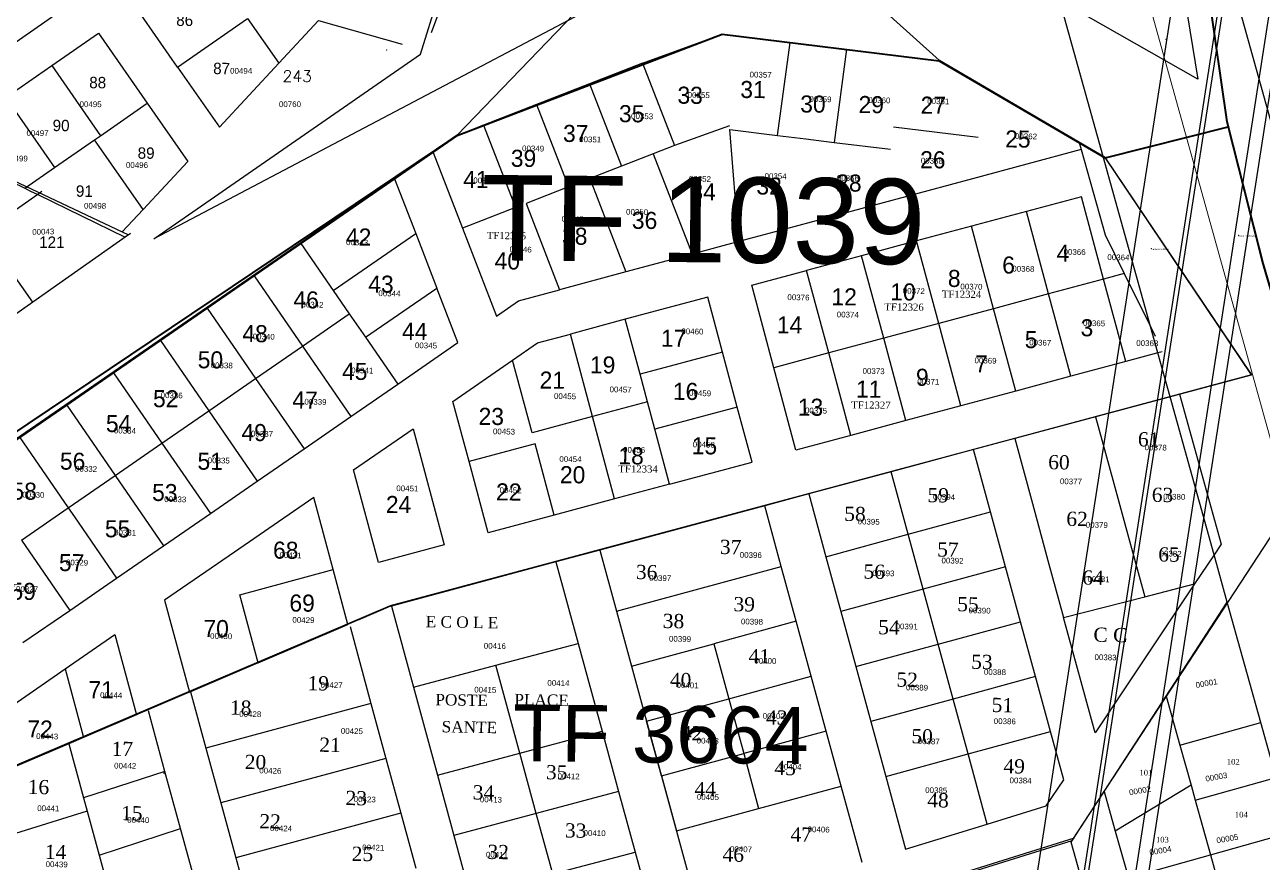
# Model space of a CAD drawing. Header units: metres. Extents: x 0 to 1324930, y 0 to 1631912.
# Drawn here: x 253410.3 to 253627.8, y 1630582.8 to 1630729.9 of the extents above; entities that cross this region are included whole.
import ezdxf
from ezdxf.enums import TextEntityAlignment as Align

# ---------------------------------------------------------------- set-up
doc = ezdxf.new("R2010")
doc.units = ezdxf.units.M
doc.header["$MEASUREMENT"] = 0
for name, color, linetype in [('A_revoir_geometrie_aberrante', 7, 'Continuous'), ('A_revoir_niveau_0', 7, 'Continuous'), ('limites_parcelles', 7, 'Continuous'), ('limites_sections', 7, 'Continuous'), ('limites_tf', 7, 'Continuous'), ('numero_lot', 7, 'Continuous'), ('numero_parcelle', 7, 'Continuous'), ('toponymie', 7, 'Continuous')]:
    doc.layers.add(name, color=color, linetype=linetype)
for name, color, linetype, lineweight in [('LESTF', 1, 'Continuous', 0), ('Numero Titre Foncier', 4, 'Continuous', 0), ('Numero_TF', 7, 'Continuous', 0)]:
    doc.layers.add(name, color=color, linetype=linetype, lineweight=lineweight)
doc.layers.add('Lignes HT Vectorisées', color=6, linetype='Continuous', lineweight=0, true_color=0xff00ff)
doc.styles.get("Standard").update_dxf_attribs({"font": 'txt.shx'})
doc.styles.add('Style-Arial', font='arial.ttf')
doc.styles.add('Style-ENGINEERING', font='ENGINEERING.shx')
doc.styles.add('Style-FANCY', font='times.ttf')

msp = doc.modelspace()

# ---------------------------------------------------------------- linework, layer by layer
at = {"layer": 'A_revoir_geometrie_aberrante'}
for p in [(253647.66593, 1630910.42849), (253647.23549, 1630902.43798), (253647.23549, 1630902.43792), (253645.88863, 1630825.83787), (253621.68215, 1630796.06037), (253638.91281, 1630795.57216)]:
    msp.add_line(p, (0, 0), dxfattribs=at)
at = {"layer": 'A_revoir_niveau_0', "color": 5, "ltscale": 39.37}
msp.add_line((253481.79403, 1630728.54982), (253481.79405, 1630728.54989), dxfattribs=at)
at = {"layer": 'A_revoir_niveau_0', "ltscale": 39.37, "flags": 128}
for points in [[(253439.57263, 1630612.50121), (253439.48838, 1630612.46595)], [(253432.05123, 1630609.35914), (253432.05123, 1630609.35914)], [(253434.95023, 1630598.71695), (253434.72396, 1630598.26168)]]:
    msp.add_lwpolyline(points, dxfattribs=at)
at = {"layer": 'A_revoir_niveau_0', "color": 80, "linetype": 'Continuous', "lineweight": 13}
for p in [(253623.652, 1630692.934), (253608.335, 1630690.595)]:
    msp.add_point(p, dxfattribs=at)
at = {"layer": 'LESTF', "ltscale": 39.37}
for p in [(253610.90662, 1630727.36791), (253473.9174, 1630725.49407)]:
    msp.add_point(p, dxfattribs=at)
at = {"layer": 'Lignes HT Vectorisées', "color": 5, "flags": 128}
msp.add_lwpolyline([(253756.66915, 1629670.28747), (253861.6214, 1629827.96483), (253775.88294, 1630131.98512), (253683.84738, 1630461.07475), (253586.37462, 1630811.1062), (253617.63126, 1631056.92065), (253648.5016, 1631303.4799), (253822.38623, 1631416.29853), (253967.16361, 1631512.85749)], dxfattribs=at)
at = {"layer": 'limites_parcelles'}
for p, q in [((253601.63646, 1630812.21548), (253698.29535, 1630465.10671)), ((253599.86804, 1630706.73481), (253590.99377, 1630738.60294)), ((253481.79404, 1630728.54985), (253484.51335, 1630735.80007)), ((253437.17523, 1630722.45277), (253429.8341, 1630733.0115)), ((253402.25161, 1630722.35999), (253416.38421, 1630732.18586)), ((253437.17523, 1630722.45277), (253449.49101, 1630731.01552)), ((253449.49101, 1630731.01552), (253454.96162, 1630723.14717)), ((253461.92385, 1630730.65108), (253454.96162, 1630723.14717)), ((253461.92385, 1630730.65108), (253476.64779, 1630726.50638)), ((253415.05517, 1630722.7362), (253423.26569, 1630728.4447)), ((253423.26569, 1630728.4447), (253431.82844, 1630716.12892)), ((253518.90778, 1630723.15977), (253532.91264, 1630728.268)), ((253542.61968, 1630710.46335), (253544.81265, 1630726.81795)), ((253544.81265, 1630726.81795), (253554.74013, 1630725.60034)), ((253554.74013, 1630725.60034), (253552.54593, 1630709.24597)), ((253564.6676, 1630724.38273), (253571.04935, 1630723.60018)), ((253407.00886, 1630717.14188), (253415.05517, 1630722.7362)), ((253415.05517, 1630722.7362), (253423.61792, 1630710.42042)), ((253437.17523, 1630722.45277), (253444.51827, 1630711.8913)), ((253444.51827, 1630711.8913), (253454.96162, 1630723.14717)), ((253518.90778, 1630723.15977), (253509.59435, 1630719.52021)), ((253518.90778, 1630723.15977), (253524.50268, 1630708.70319)), ((253571.04935, 1630723.60018), (253579.06846, 1630718.90667)), ((253509.59435, 1630719.52021), (253500.27972, 1630715.88018)), ((253509.59435, 1630719.52021), (253515.1892, 1630705.06547)), ((253579.06846, 1630718.90667), (253595.61482, 1630709.22403)), ((253407.00886, 1630717.14188), (253415.57161, 1630704.8261)), ((253423.61792, 1630710.42042), (253431.82844, 1630716.12892)), ((253431.82844, 1630716.12892), (253438.94849, 1630705.88817)), ((253500.27972, 1630715.88018), (253490.96843, 1630712.24146)), ((253500.27972, 1630715.88018), (253505.87471, 1630701.42643)), ((253490.96843, 1630712.24146), (253486.34869, 1630710.43605)), ((253490.96843, 1630712.24146), (253496.5612, 1630697.78604)), ((253534.19152, 1630712.16874), (253524.50268, 1630708.70319)), ((253535.83735, 1630691.81118), (253534.24638, 1630711.49018)), ((253534.24638, 1630711.49018), (253542.61968, 1630710.46335)), ((253563.00464, 1630711.99759), (253577.89508, 1630710.16509)), ((253415.57161, 1630704.8261), (253422.60058, 1630709.71311)), ((253422.60058, 1630709.71311), (253423.61792, 1630710.42042)), ((253431.12357, 1630697.45451), (253422.60058, 1630709.71311)), ((253486.34869, 1630710.43605), (253482.08113, 1630707.49305)), ((253524.50268, 1630708.70319), (253520.77749, 1630707.24804)), ((253542.61968, 1630710.46335), (253547.58316, 1630709.85495)), ((253547.58316, 1630709.85495), (253552.54593, 1630709.24597)), ((253552.54593, 1630709.24597), (253562.47171, 1630708.02857)), ((253595.61482, 1630709.22403), (253595.96867, 1630707.97142)), ((253595.61482, 1630709.22403), (253599.86804, 1630706.73481)), ((253397.20486, 1630707.60397), (253410.33604, 1630701.18598)), ((253482.08113, 1630707.49305), (253487.2477, 1630694.14566)), ((253520.77749, 1630707.24804), (253515.1892, 1630705.06547)), ((253520.77749, 1630707.24804), (253527.60967, 1630689.59973)), ((253595.96867, 1630707.97142), (253576.91242, 1630702.85036)), ((253595.96867, 1630707.97142), (253600.19575, 1630693.00787)), ((253608.18506, 1630676.86781), (253599.86804, 1630706.73481)), ((253599.86804, 1630706.73481), (253600.18627, 1630706.54856)), ((253600.18627, 1630706.54856), (253625.91941, 1630668.38876)), ((253410.33604, 1630701.18598), (253415.57161, 1630704.8261)), ((253438.94849, 1630705.88817), (253431.12357, 1630697.45451)), ((253515.1892, 1630705.06547), (253509.6009, 1630702.88158)), ((253458.84563, 1630691.46832), (253475.3098, 1630702.82212)), ((253475.3098, 1630702.82212), (253479.02222, 1630693.23457)), ((253509.6009, 1630702.88158), (253505.87471, 1630701.42643)), ((253509.6009, 1630702.88158), (253515.95496, 1630686.4676)), ((253576.91242, 1630702.85036), (253561.20973, 1630698.62981)), ((253412.58688, 1630700.08586), (253403.10439, 1630693.41427)), ((253410.33604, 1630701.18598), (253411.33216, 1630700.69912)), ((253411.33216, 1630700.69912), (253412.58688, 1630700.08586)), ((253413.32188, 1630700.60298), (253412.58688, 1630700.08586)), ((253412.58688, 1630700.08586), (253427.96886, 1630692.56777)), ((253505.87471, 1630701.42643), (253498.42338, 1630698.51392)), ((253496.5612, 1630697.78604), (253487.2477, 1630694.14566)), ((253498.42338, 1630698.51392), (253504.30809, 1630683.33719)), ((253561.20973, 1630698.62981), (253545.5073, 1630694.40961)), ((253596.01909, 1630699.70142), (253586.36121, 1630697.10595)), ((253599.91273, 1630685.215), (253596.01909, 1630699.70142)), ((253431.12357, 1630697.45451), (253427.45679, 1630693.50248)), ((253431.12357, 1630697.45451), (253431.12357, 1630697.45451)), ((253586.36121, 1630697.10595), (253576.70359, 1630694.51055)), ((253590.25545, 1630682.61952), (253586.36121, 1630697.10595)), ((253411.73751, 1630681.14846), (253403.10439, 1630693.41427)), ((253487.2477, 1630694.14566), (253493.21536, 1630678.72945)), ((253545.5073, 1630694.40961), (253535.83735, 1630691.81118)), ((253576.70359, 1630694.51055), (253567.04597, 1630691.91514)), ((253580.59787, 1630680.02396), (253576.70359, 1630694.51055)), ((253427.96886, 1630692.56777), (253411.73751, 1630681.14846)), ((253428.9118, 1630693.23116), (253427.96886, 1630692.56777)), ((253450.61221, 1630685.78987), (253458.84563, 1630691.46832)), ((253458.84563, 1630691.46832), (253464.51748, 1630683.23128)), ((253464.51748, 1630683.23128), (253479.02222, 1630693.23457)), ((253479.02222, 1630693.23457), (253482.73496, 1630683.64669)), ((253535.83735, 1630691.81118), (253527.60967, 1630689.59973)), ((253567.04597, 1630691.91514), (253557.38928, 1630689.31999)), ((253570.94029, 1630677.4284), (253567.04597, 1630691.91514)), ((253600.19575, 1630693.00787), (253603.56706, 1630686.19713)), ((253527.60967, 1630689.59973), (253515.95496, 1630686.4676)), ((253557.38928, 1630689.31999), (253547.73166, 1630686.72458)), ((253561.28365, 1630674.83309), (253557.38928, 1630689.31999)), ((253442.38109, 1630680.11301), (253450.61221, 1630685.78987)), ((253450.61221, 1630685.78987), (253459.11949, 1630673.43537)), ((253515.95496, 1630686.4676), (253504.30809, 1630683.33719)), ((253538.07441, 1630684.12928), (253547.73166, 1630686.72458)), ((253551.62607, 1630672.23753), (253547.73166, 1630686.72458)), ((253599.91273, 1630685.215), (253590.25545, 1630682.61952)), ((253603.56706, 1630686.19713), (253599.91273, 1630685.215)), ((253603.80664, 1630670.73092), (253599.91273, 1630685.215)), ((253603.56706, 1630686.19713), (253608.18506, 1630676.86781)), ((253464.51748, 1630683.23128), (253467.35292, 1630679.11376)), ((253470.18834, 1630674.99525), (253482.73496, 1630683.64669)), ((253486.44606, 1630674.06049), (253482.73496, 1630683.64669)), ((253497.07922, 1630681.39432), (253504.30809, 1630683.33719)), ((253541.96873, 1630669.64204), (253538.07441, 1630684.12928)), ((253590.25545, 1630682.61952), (253580.59787, 1630680.02396)), ((253594.14912, 1630668.13521), (253590.25545, 1630682.61952)), ((253411.73751, 1630681.14846), (253403.56096, 1630675.39598)), ((253493.21536, 1630678.72945), (253497.07922, 1630681.39432)), ((253530.34804, 1630682.05166), (253515.86207, 1630678.1586)), ((253532.94406, 1630672.39457), (253530.34804, 1630682.05166)), ((253434.14883, 1630674.43535), (253442.38109, 1630680.11301)), ((253442.38109, 1630680.11301), (253450.88807, 1630667.75837)), ((253459.11949, 1630673.43537), (253467.35292, 1630679.11376)), ((253467.35292, 1630679.11376), (253470.18834, 1630674.99525)), ((253580.59787, 1630680.02396), (253570.94029, 1630677.4284)), ((253584.49159, 1630665.5395), (253580.59787, 1630680.02396)), ((253515.86207, 1630678.1586), (253506.20476, 1630675.56322)), ((253518.45817, 1630668.50121), (253515.86207, 1630678.1586)), ((253570.94029, 1630677.4284), (253561.28365, 1630674.83309)), ((253574.83405, 1630662.94378), (253570.94029, 1630677.4284)), ((253609.47037, 1630672.25217), (253608.18506, 1630676.86781)), ((253608.18506, 1630676.86781), (253609.0046, 1630675.21216)), ((253425.91703, 1630668.75803), (253434.14883, 1630674.43535)), ((253434.14883, 1630674.43535), (253442.65585, 1630662.08081)), ((253470.18834, 1630674.99525), (253475.8592, 1630666.75922)), ((253475.8592, 1630666.75922), (253486.44606, 1630674.06049)), ((253496.04827, 1630670.97277), (253500.46028, 1630674.0194)), ((253500.46028, 1630674.0194), (253506.20476, 1630675.56322)), ((253510.0991, 1630661.07646), (253506.20476, 1630675.56322)), ((253561.28365, 1630674.83309), (253551.62607, 1630672.23753)), ((253565.17744, 1630660.34832), (253561.28365, 1630674.83309)), ((253450.88807, 1630667.75837), (253459.11949, 1630673.43537)), ((253459.11949, 1630673.43537), (253467.62646, 1630661.0813)), ((253532.94406, 1630672.39457), (253518.45817, 1630668.50121)), ((253535.54009, 1630662.73744), (253532.94406, 1630672.39457)), ((253551.62607, 1630672.23753), (253541.96873, 1630669.64204)), ((253555.51991, 1630657.7526), (253551.62607, 1630672.23753)), ((253609.47037, 1630672.25217), (253603.80664, 1630670.73092)), ((253610.22803, 1630672.45568), (253609.47037, 1630672.25217)), ((253611.61659, 1630664.54497), (253609.47037, 1630672.25217)), ((253485.56776, 1630663.73563), (253496.04827, 1630670.97277)), ((253499.47611, 1630658.22133), (253496.04827, 1630670.97277)), ((253545.86248, 1630655.15692), (253541.96873, 1630669.64204)), ((253603.80664, 1630670.73092), (253594.14912, 1630668.13521)), ((253417.68591, 1630663.08117), (253425.91703, 1630668.75803)), ((253425.91703, 1630668.75803), (253434.4241, 1630656.40357)), ((253442.65585, 1630662.08081), (253450.88807, 1630667.75837)), ((253450.88807, 1630667.75837), (253459.39479, 1630655.40412)), ((253519.75635, 1630663.67203), (253518.45817, 1630668.50121)), ((253594.14912, 1630668.13521), (253584.49159, 1630665.5395)), ((253625.91941, 1630668.38876), (253613.51288, 1630665.05458)), ((253467.62646, 1630661.0813), (253475.8592, 1630666.75922)), ((253584.49159, 1630665.5395), (253574.83405, 1630662.94378)), ((253409.45297, 1630657.40305), (253417.68591, 1630663.08117)), ((253417.68591, 1630663.08117), (253426.19269, 1630650.72657)), ((253488.40645, 1630653.17583), (253485.56776, 1630663.73563)), ((253519.75635, 1630663.67203), (253510.0991, 1630661.07646)), ((253521.0542, 1630658.84408), (253519.75635, 1630663.67203)), ((253611.61659, 1630664.54497), (253598.52149, 1630661.02574)), ((253613.25112, 1630664.98424), (253611.61659, 1630664.54497)), ((253619.3464, 1630636.78666), (253611.61659, 1630664.54497)), ((253613.51288, 1630665.05458), (253613.25112, 1630664.98424)), ((253613.25112, 1630664.98424), (253620.5901, 1630638.64533)), ((253434.4241, 1630656.40357), (253442.65585, 1630662.08081)), ((253442.65585, 1630662.08081), (253451.16264, 1630649.72661)), ((253459.39479, 1630655.40412), (253467.62646, 1630661.0813)), ((253510.0991, 1630661.07646), (253499.47611, 1630658.22133)), ((253513.99298, 1630646.59137), (253510.0991, 1630661.07646)), ((253535.54009, 1630662.73744), (253521.0542, 1630658.84408)), ((253538.13612, 1630653.0803), (253535.54009, 1630662.73744)), ((253574.83405, 1630662.94378), (253565.17744, 1630660.34832)), ((253598.52149, 1630661.02574), (253584.2972, 1630657.20305)), ((253598.52149, 1630661.02574), (253601.55423, 1630649.93006)), ((253468.09548, 1630651.67739), (253478.5719, 1630658.93472)), ((253478.5719, 1630658.93472), (253484.05359, 1630638.54398)), ((253523.65023, 1630649.18694), (253521.0542, 1630658.84408)), ((253565.17744, 1630660.34832), (253555.51991, 1630657.7526)), ((253409.45297, 1630657.40305), (253417.95979, 1630645.04855)), ((253555.51991, 1630657.7526), (253545.86248, 1630655.15692)), ((253584.2972, 1630657.20305), (253577.05732, 1630655.25737)), ((253584.2972, 1630657.20305), (253587.41007, 1630645.81329)), ((253426.19269, 1630650.72657), (253434.4241, 1630656.40357)), ((253434.4241, 1630656.40357), (253442.93096, 1630644.04942)), ((253451.16264, 1630649.72661), (253459.39479, 1630655.40412)), ((253499.99515, 1630656.29052), (253488.40645, 1630653.17583)), ((253503.36999, 1630643.73624), (253499.99515, 1630656.29052)), ((253577.05732, 1630655.25737), (253567.81269, 1630652.77294)), ((253580.04864, 1630644.31091), (253577.05732, 1630655.25737)), ((253491.78129, 1630640.62156), (253488.40645, 1630653.17583)), ((253523.65023, 1630649.18694), (253538.13612, 1630653.0803)), ((253567.81269, 1630652.77294), (253562.58038, 1630651.36678)), ((253417.95979, 1630645.04855), (253426.19269, 1630650.72657)), ((253426.19269, 1630650.72657), (253434.70634, 1630638.362)), ((253472.46406, 1630635.42955), (253468.09548, 1630651.67739)), ((253562.58038, 1630651.36678), (253548.09397, 1630647.47365)), ((253565.5825, 1630640.37316), (253562.58038, 1630651.36678)), ((253601.55423, 1630649.93006), (253604.18551, 1630640.3032)), ((253442.93096, 1630644.04942), (253451.16264, 1630649.72661)), ((253523.65023, 1630649.18694), (253513.99298, 1630646.59137)), ((253461.10283, 1630646.86958), (253446.25551, 1630636.62275)), ((253464.51492, 1630634.1806), (253461.10283, 1630646.86958)), ((253513.99298, 1630646.59137), (253503.36999, 1630643.73624)), ((253548.09397, 1630647.47365), (253540.36465, 1630645.39644)), ((253548.09397, 1630647.47365), (253551.1085, 1630636.43327)), ((253587.41007, 1630645.81329), (253590.15188, 1630635.78124)), ((253409.72804, 1630639.37131), (253417.95979, 1630645.04855)), ((253417.95979, 1630645.04855), (253419.08071, 1630643.42064)), ((253419.08071, 1630643.42064), (253426.46646, 1630632.69426)), ((253434.70634, 1630638.362), (253442.93096, 1630644.04942)), ((253503.36999, 1630643.73624), (253491.78129, 1630640.62156)), ((253540.36465, 1630645.39644), (253511.40102, 1630637.61264)), ((253543.2736, 1630634.74056), (253540.36465, 1630645.39644)), ((253565.5825, 1630640.37316), (253580.04864, 1630644.31091)), ((253582.68466, 1630634.66463), (253580.04864, 1630644.31091)), ((253409.72804, 1630639.37131), (253418.23479, 1630627.01708)), ((253551.1085, 1630636.43327), (253565.5825, 1630640.37316)), ((253568.21683, 1630630.7264), (253565.5825, 1630640.37316)), ((253604.18551, 1630640.3032), (253607.15806, 1630629.41419)), ((253426.46646, 1630632.69426), (253434.70634, 1630638.362)), ((253484.05359, 1630638.54398), (253472.46406, 1630635.42955)), ((253511.40102, 1630637.61264), (253503.67563, 1630635.53649)), ((253511.40102, 1630637.61264), (253514.33676, 1630626.85853)), ((253620.5901, 1630638.64533), (253619.3464, 1630636.78666)), ((253446.25551, 1630636.62275), (253434.89264, 1630628.79175)), ((253503.67563, 1630635.53649), (253474.79489, 1630627.77496)), ((253503.67563, 1630635.53649), (253507.58579, 1630621.21412)), ((253528.81123, 1630630.79275), (253543.2736, 1630634.74056)), ((253545.90714, 1630625.09359), (253543.2736, 1630634.74056)), ((253551.1085, 1630636.43327), (253553.74252, 1630626.78643)), ((253590.15188, 1630635.78124), (253592.89295, 1630625.75065)), ((253619.3464, 1630636.78666), (253615.91871, 1630631.66408)), ((253621.66153, 1630628.47287), (253619.3464, 1630636.78666)), ((253418.23479, 1630627.01708), (253426.46646, 1630632.69426)), ((253448.09843, 1630629.76611), (253464.51492, 1630634.1806)), ((253467.11169, 1630624.52366), (253464.51492, 1630634.1806)), ((253582.68466, 1630634.66463), (253568.21683, 1630630.7264)), ((253585.32069, 1630625.01834), (253582.68466, 1630634.66463)), ((253514.33676, 1630626.85853), (253528.81123, 1630630.79275)), ((253568.21683, 1630630.7264), (253553.74252, 1630626.78643)), ((253570.85116, 1630621.07965), (253568.21683, 1630630.7264)), ((253615.91871, 1630631.66408), (253598.4203, 1630605.51328)), ((253607.15806, 1630629.41419), (253615.91871, 1630631.66408)), ((253434.89264, 1630628.79175), (253439.24404, 1630612.62723)), ((253451.32, 1630617.78158), (253448.09843, 1630629.76611)), ((253592.89295, 1630625.75065), (253607.15806, 1630629.41419)), ((253610.90359, 1630611.93309), (253621.66153, 1630628.47287)), ((253627.55652, 1630607.30356), (253621.66153, 1630628.47287)), ((253410.00264, 1630621.33957), (253418.23479, 1630627.01708)), ((253474.61089, 1630627.72552), (253469.02465, 1630625.34026)), ((253474.79489, 1630627.77496), (253474.61089, 1630627.72552)), ((253474.79489, 1630627.77496), (253478.66438, 1630613.51938)), ((253514.33676, 1630626.85853), (253514.33677, 1630626.85849)), ((253514.33677, 1630626.85849), (253528.77905, 1630573.95395)), ((253514.33677, 1630626.85849), (253516.97828, 1630617.21373)), ((253553.74252, 1630626.78643), (253556.37655, 1630617.1396)), ((253451.32, 1630617.78158), (253467.11169, 1630624.52366)), ((253467.49414, 1630624.16541), (253471.16188, 1630610.65441)), ((253545.90714, 1630625.09359), (253531.44403, 1630621.14557)), ((253548.54067, 1630615.44661), (253545.90714, 1630625.09359)), ((253570.85116, 1630621.07965), (253585.32069, 1630625.01834)), ((253587.95672, 1630615.37204), (253585.32069, 1630625.01834)), ((253598.4203, 1630605.51328), (253592.89295, 1630625.75065)), ((253417.42624, 1630616.74137), (253426.15855, 1630622.76785)), ((253426.15855, 1630622.76785), (253429.95584, 1630608.65999)), ((253493.09424, 1630617.35854), (253507.58579, 1630621.21412)), ((253507.58579, 1630621.21412), (253511.79974, 1630605.77903)), ((253516.97828, 1630617.21373), (253531.44403, 1630621.14557)), ((253531.44403, 1630621.14557), (253534.05606, 1630611.49276)), ((253556.37655, 1630617.1396), (253570.85116, 1630621.07965)), ((253573.48548, 1630611.4329), (253570.85116, 1630621.07965)), ((253451.32, 1630617.78158), (253439.42415, 1630612.7041)), ((253478.66438, 1630613.51938), (253493.09424, 1630617.35854)), ((253497.3074, 1630601.92318), (253493.09424, 1630617.35854)), ((253401.6482, 1630605.85372), (253417.42624, 1630616.74137)), ((253417.42624, 1630616.74137), (253420.66701, 1630604.69424)), ((253534.05606, 1630611.49276), (253548.54067, 1630615.44661)), ((253551.17421, 1630605.79964), (253548.54067, 1630615.44661)), ((253556.37655, 1630617.1396), (253559.01058, 1630607.49276)), ((253587.95672, 1630615.37204), (253573.48548, 1630611.4329)), ((253590.59275, 1630605.72575), (253587.95672, 1630615.37204)), ((253478.66438, 1630613.51938), (253482.8557, 1630598.07815)), ((253439.24404, 1630612.62723), (253439.42415, 1630612.7041)), ((253439.42415, 1630612.7041), (253442.12179, 1630602.81894)), ((253519.61, 1630607.56627), (253534.05606, 1630611.49276)), ((253534.05606, 1630611.49276), (253536.69858, 1630601.84824)), ((253573.48548, 1630611.4329), (253559.01058, 1630607.49276)), ((253576.11981, 1630601.78614), (253573.48548, 1630611.4329)), ((253600.00913, 1630595.18341), (253610.90359, 1630611.93309)), ((253610.90359, 1630611.93309), (253613.32205, 1630603.31072)), ((253429.95584, 1630608.65999), (253420.66701, 1630604.69424)), ((253434.95023, 1630598.71695), (253432.05122, 1630609.35919)), ((253471.16188, 1630610.65441), (253442.12179, 1630602.81894)), ((253471.16188, 1630610.65441), (253473.78169, 1630601.0037)), ((253522.25434, 1630597.92225), (253519.61, 1630607.56627)), ((253559.01058, 1630607.49276), (253561.64461, 1630597.84592)), ((253613.32205, 1630603.31072), (253627.55652, 1630607.30356)), ((253630.23914, 1630597.67008), (253627.55652, 1630607.30356)), ((253420.66701, 1630604.69424), (253418.07407, 1630603.58722)), ((253497.3074, 1630601.92318), (253511.79974, 1630605.77903)), ((253511.79974, 1630605.77903), (253514.69683, 1630595.16741)), ((253551.17421, 1630605.79964), (253536.69858, 1630601.84824)), ((253553.80774, 1630596.15267), (253551.17421, 1630605.79964)), ((253576.11981, 1630601.78614), (253590.59275, 1630605.72575)), ((253592.91488, 1630597.22812), (253590.59275, 1630605.72575)), ((253418.07407, 1630603.58722), (253404.13957, 1630597.63805)), ((253418.07407, 1630603.58722), (253420.6665, 1630594.0718)), ((253442.12179, 1630602.81894), (253444.75449, 1630593.17174)), ((253613.32205, 1630603.31072), (253615.28936, 1630596.29678)), ((253473.78169, 1630601.0037), (253444.75449, 1630593.17174)), ((253473.78169, 1630601.0037), (253476.4015, 1630591.353)), ((253482.8557, 1630598.07815), (253497.3074, 1630601.92318)), ((253500.20394, 1630591.31137), (253497.3074, 1630601.92318)), ((253522.25434, 1630597.92225), (253536.69858, 1630601.84824)), ((253536.69858, 1630601.84824), (253539.29596, 1630592.19145)), ((253561.64461, 1630597.84592), (253576.11981, 1630601.78614)), ((253579.4842, 1630589.46595), (253576.11981, 1630601.78614)), ((253434.95023, 1630598.71695), (253420.6665, 1630594.0718)), ((253437.68363, 1630588.68261), (253434.95023, 1630598.71695)), ((253482.8557, 1630598.07815), (253485.73723, 1630587.4623)), ((253522.25434, 1630597.92225), (253524.88097, 1630588.2734)), ((253561.64461, 1630597.84592), (253565.13819, 1630585.05106)), ((253539.29596, 1630592.19145), (253553.80774, 1630596.15267)), ((253557.47625, 1630582.71443), (253553.80774, 1630596.15267)), ((253589.83454, 1630592.65119), (253592.91488, 1630597.22812)), ((253615.28936, 1630596.29678), (253601.97906, 1630588.20879)), ((253615.28936, 1630596.29678), (253616.02269, 1630593.6823)), ((253616.02269, 1630593.6823), (253630.23914, 1630597.67008)), ((253420.6665, 1630594.0718), (253421.30263, 1630591.73691)), ((253514.69683, 1630595.16741), (253500.20394, 1630591.31137)), ((253514.69683, 1630595.16741), (253517.59392, 1630584.55579)), ((253594.21342, 1630586.2728), (253600.00913, 1630595.18341)), ((253600.00913, 1630595.18341), (253601.97906, 1630588.20879)), ((253616.02269, 1630593.6823), (253618.72333, 1630584.05387)), ((253421.30263, 1630591.73691), (253406.96415, 1630587.25231)), ((253421.30263, 1630591.73691), (253423.40553, 1630584.01826)), ((253444.75449, 1630593.17174), (253447.38719, 1630583.52454)), ((253476.4015, 1630591.353), (253447.38719, 1630583.52454)), ((253476.4015, 1630591.353), (253479.02131, 1630581.70229)), ((253500.20394, 1630591.31137), (253485.73723, 1630587.4623)), ((253503.10049, 1630580.69956), (253500.20394, 1630591.31137)), ((253524.88097, 1630588.2734), (253539.29596, 1630592.19145)), ((253579.4842, 1630589.46595), (253589.83454, 1630592.65119)), ((253565.13819, 1630585.05106), (253579.4842, 1630589.46595)), ((253423.40553, 1630584.01826), (253437.68363, 1630588.68261)), ((253440.41704, 1630578.64826), (253437.68363, 1630588.68261)), ((253485.73723, 1630587.4623), (253488.61972, 1630576.8467)), ((253601.97906, 1630588.20879), (253604.28076, 1630580.00266)), ((253618.72333, 1630584.05387), (253632.92176, 1630588.0366)), ((253597.9284, 1630573.02781), (253594.21342, 1630586.2728)), ((253423.40553, 1630584.01826), (253424.28087, 1630580.80537)), ((253447.38719, 1630583.52454), (253456.28573, 1630550.917)), ((253503.10049, 1630580.69956), (253517.59392, 1630584.55579)), ((253517.59392, 1630584.55579), (253521.09887, 1630571.71765)), ((253604.28076, 1630580.00266), (253618.72333, 1630584.05387)), ((253618.72333, 1630584.05387), (253621.42397, 1630574.42545))]:
    msp.add_line(p, q, dxfattribs=at)
at = {"layer": 'limites_sections', "color": 112, "linetype": 'Continuous', "lineweight": 40, "flags": 128}
for points in [[(254450.84006, 1630759.17525), (254395.3871, 1630569.1026), (254353.2541, 1630409.5098), (254348.49226, 1630392.38815), (254237.72828, 1630442.84484), (254040.03808, 1630496.89822), (253942.17203, 1630521.14592), (253859.1482, 1630539.48477), (253853.18689, 1630453.72681), (253808.24301, 1630442.91488), (253793.1789, 1630438.29059), (253774.7544, 1630423.15502), (253711.13409, 1630399.98221), (253678.01584, 1630518.05282), (253627.84835, 1630688.3893), (253621.62441, 1630712.82884), (253610.97515, 1630786.91817), (253609.69659, 1630931.39724), (253737.56631, 1630938.28485), (253928.21617, 1630961.4925), (253976.91465, 1630881.7928), (254242.09831, 1630809.46707), (254450.84006, 1630759.17525)], [(253571.04708, 1630723.59957), (253600.1863, 1630706.54853), (253621.81723, 1630711.99444), (253628.04112, 1630687.55487), (253678.20867, 1630517.21846), (253711.26263, 1630399.4259), (253749.05441, 1630241.18811), (253786.71903, 1630083.07753), (253667.01916, 1630061.04847), (253520.67758, 1630008.00346), (253349.87463, 1629905.00727), (253370.89489, 1630071.74561), (253278.66491, 1630062.12861), (253271.08256, 1630189.80614), (253238.7921, 1630544.17911), (253486.32208, 1630710.42565), (253532.90498, 1630728.2652), (253571.04708, 1630723.59957)]]:
    msp.add_lwpolyline(points, close=True, dxfattribs=at)
at = {"layer": 'limites_tf', "color": 5, "linetype": 'Continuous', "lineweight": 30}
for p, q in [((253607.69987, 1630774.92811), (253616.47842, 1630720.32709)), ((253479.85514, 1630724.71715), (253488.55397, 1630752.42858)), ((253534.67049, 1630745.88453), (253433.02337, 1630692.29517)), ((253616.47842, 1630720.32709), (253581.53346, 1630740.28542)), ((253433.02337, 1630692.29517), (253479.85514, 1630724.71715)), ((253594.77844, 1630586.97076), (253494.473, 1630555.74625))]:
    msp.add_line(p, q, dxfattribs=at)
at = {"layer": 'limites_tf', "color": 1, "linetype": 'Continuous', "lineweight": 30}
for p, q in [((253571.04708, 1630723.59957), (253600.184, 1630706.54795)), ((253600.184, 1630706.54795), (253625.91731, 1630668.3882))]:
    msp.add_line(p, q, dxfattribs=at)
at = {"layer": 'limites_tf', "color": 5, "linetype": 'Continuous', "lineweight": 30, "flags": 128}
for points in [[(253002.7859, 1630393.41598), (252998.91285, 1630403.06476), (252961.57878, 1630447.61296), (252947.70687, 1630548.60859), (253207.07375, 1630906.74054), (253289.9271, 1630896.15671), (253287.53423, 1630759.62695), (253428.54129, 1630692.97049), (253002.7859, 1630393.41598)], [(253348.38499, 1630574.10681), (253474.58657, 1630627.85404), (253625.91923, 1630668.38872), (253600.22039, 1630706.5686), (253571.09818, 1630723.64547), (253545.68415, 1630746.51533), (253530.70559, 1630748.36116), (253514.7412, 1630740.01988), (253486.38599, 1630710.55465), (253366.39161, 1630627.95062), (253348.05325, 1630608.21218), (253283.21472, 1630550.83532), (253285.13076, 1630548.43235), (253348.38499, 1630574.10681)], [(253532.91037, 1630728.26739), (253571.04708, 1630723.59957), (253600.184, 1630706.54795), (253625.91731, 1630668.3882), (253474.60862, 1630627.72491), (253348.46387, 1630573.86846), (253276.67912, 1630544.65912), (253348.10261, 1630607.97346), (253366.42384, 1630627.72773), (253486.34642, 1630710.43544), (253532.91037, 1630728.26739)], [(253594.42676, 1630586.6008), (253652.57738, 1630675.46605), (253711.46161, 1630669.49024), (253773.0514, 1630655.13312), (253863.47301, 1630631.51545), (253855.55349, 1630548.17119), (253852.24203, 1630482.49245), (253763.12496, 1630463.61636), (253714.31684, 1630461.39834), (253689.13183, 1630451.50702), (253671.66464, 1630435.30848), (253634.41399, 1630420.99965), (253629.5891, 1630422.45666), (253601.39883, 1630430.94605), (253541.38187, 1630412.04742), (253528.07813, 1630405.33426), (253527.69407, 1630401.34559), (253457.50103, 1630494.25351), (253431.58389, 1630529.16506), (253432.12865, 1630533.35316), (253488.96046, 1630553.63303), (253594.42676, 1630586.6008)]]:
    msp.add_lwpolyline(points, close=True, dxfattribs=at)

# ---------------------------------------------------------------- texts
at = {"layer": 'Numero Titre Foncier', "color": 4, "linetype": 'Continuous', "lineweight": 0, "insert": (253490.50525, 1630688.33013), "char_height": 14.99997, "attachment_point": 7, "rotation": 359.4477177, "line_spacing_factor": 0.6, "style": 'Style-Arial'}
msp.add_mtext('TF 1039', dxfattribs=at)
at = {"layer": 'numero_lot', "color": 7, "linetype": 'Continuous', "lineweight": 13, "style": 'Style-ENGINEERING'}
for s, height, rotation, p in [('86', 1.999994, 359.49, (253438.42375, 1630730.70238, -0.00197)), ('87', 1.999994, 359.49, (253444.91703, 1630722.22643, -0.00197)), ('88', 1.999994, 359.49, (253423.1361, 1630719.75114, -0.00197)), ('31', 2.999994, 359.4477, (253538.30768, 1630718.52799)), ('33', 2.999994, 359.4477, (253527.26066, 1630717.52043)), ('30', 2.999994, 359.4477, (253548.84261, 1630715.97553)), ('29', 2.999994, 359.4477, (253559.09075, 1630715.87674)), ('27', 2.999994, 359.4477, (253570.00198, 1630715.77156)), ('35', 2.999994, 359.4477, (253516.98525, 1630714.27734)), ('90', 1.999994, 359.49, (253416.70224, 1630712.21153, -0.00197)), ('37', 2.999994, 359.4477, (253507.15305, 1630710.80717)), ('25', 2.999994, 359.4477, (253584.86558, 1630709.83523)), ('89', 1.999994, 359.49, (253431.64722, 1630707.35612, -0.00197)), ('39', 2.999994, 359.4477, (253497.98029, 1630706.4394)), ('26', 2.999994, 359.4477, (253569.90963, 1630706.19164)), ('41', 2.999994, 359.4477, (253489.60707, 1630702.73235)), ('34', 2.999994, 359.4477, (253529.5469, 1630700.56486)), ('32', 2.999994, 359.4477, (253541.1369, 1630701.56718)), ('28', 2.999994, 359.4477, (253555.17207, 1630702.10032)), ('91', 1.999994, 359.49, (253420.79169, 1630700.67716, -0.00197)), ('36', 2.999994, 359.4477, (253519.25431, 1630695.53946)), ('42', 2.999994, 359.4477, (253468.99415, 1630692.62221)), ('38', 2.999994, 359.4477, (253506.97909, 1630692.76126)), ('4', 2.99999, 359.4477, (253592.77336, 1630689.77927)), ('40', 2.999994, 359.4477, (253495.12925, 1630688.4193)), ('6', 2.99999, 359.4477, (253583.22714, 1630687.6932)), ('8', 2.99999, 359.4477, (253573.67768, 1630685.33614)), ('43', 2.999994, 359.4477, (253472.9229, 1630684.34038)), ('46', 2.999994, 359.4477, (253459.75697, 1630681.57077)), ('12', 2.999994, 359.4477, (253554.33008, 1630682.10222)), ('10', 2.999994, 359.4477, (253564.66776, 1630682.97289)), ('14', 2.999994, 359.4477, (253544.74675, 1630677.17665)), ('3', 2.99999, 359.4477, (253597.00221, 1630676.67292)), ('48', 2.999994, 359.4477, (253450.79185, 1630675.64133)), ('44', 2.999994, 359.4477, (253478.85575, 1630676.03923)), ('17', 2.999994, 359.4477, (253524.36306, 1630674.82675)), ('5', 2.99999, 359.4477, (253587.18355, 1630674.59048)), ('50', 2.999994, 359.4477, (253442.94808, 1630671.03794)), ('19', 2.999994, 359.4477, (253511.88315, 1630670.14528)), ('7', 2.99999, 359.4477, (253578.43215, 1630670.31964)), ('45', 2.999994, 359.4477, (253468.32115, 1630669.01087)), ('9', 2.99999, 359.4477, (253568.06603, 1630667.96946)), ('21', 2.999994, 359.4477, (253503.03808, 1630667.46588)), ('11', 2.999994, 359.4477, (253558.64456, 1630665.88318)), ('52', 2.999994, 359.4477, (253435.09271, 1630664.20656)), ('47', 2.999994, 359.4477, (253459.5873, 1630663.97044)), ('16', 2.999994, 359.4477, (253526.45463, 1630665.49405)), ('13', 2.999994, 359.4477, (253548.41851, 1630662.71562)), ('54', 2.999994, 359.4477, (253426.81066, 1630659.83021)), ('23', 2.999994, 359.4477, (253492.30748, 1630661.0942)), ('49', 2.999994, 359.4477, (253450.62434, 1630658.26379)), ('15', 2.999994, 359.4477, (253529.78019, 1630655.9312)), ('56', 2.999994, 359.4477, (253418.72982, 1630653.22381)), ('51', 2.999994, 359.4477, (253442.90626, 1630653.21357)), ('18', 2.999994, 359.4477, (253516.89207, 1630654.16383)), ('20', 2.999994, 359.4477, (253506.60188, 1630650.84358)), ('58', 2.999994, 359.4477, (253410.21651, 1630647.95845)), ('53', 2.999994, 359.4477, (253434.93378, 1630647.72018)), ('22', 2.999994, 359.4477, (253495.37914, 1630647.82333)), ('24', 2.999994, 359.4477, (253476.01481, 1630645.60911)), ('55', 2.999994, 359.4477, (253426.63241, 1630641.33872)), ('68', 2.999994, 359.4477, (253456.18335, 1630637.58439)), ('57', 2.999994, 359.4477, (253418.55801, 1630635.4007)), ('59', 2.999994, 359.4477, (253410.04685, 1630630.35812)), ('69', 2.999994, 359.4477, (253459.06289, 1630628.29032)), ('70', 2.999994, 359.4477, (253443.9564, 1630623.8244)), ('71', 2.999994, 359.4477, (253423.74896, 1630613.06969)), ('72', 2.999994, 359.4477, (253412.9951, 1630606.17077))]:
    msp.add_text(s, height=height, rotation=rotation, dxfattribs=at).set_placement(p, align=Align.MIDDLE_CENTER)
at = {"layer": 'numero_lot', "color": 7, "lineweight": 0}
msp.add_text('243', height=2.000836, rotation=359.469829, dxfattribs=at).set_placement((253455.61964, 1630719.90418))
at = {"layer": 'numero_lot', "color": 7, "linetype": 'Continuous', "lineweight": 0, "style": 'Style-ENGINEERING'}
msp.add_text('121', height=1.999998, rotation=0.0227, dxfattribs=at).set_placement((253415.06973, 1630691.70767), align=Align.MIDDLE_CENTER)
at = {"layer": 'numero_lot', "color": 7, "linetype": 'Continuous', "lineweight": 30, "style": 'Style-FANCY'}
for s, p in [('102', (253622.71288, 1630600.41522)), ('101', (253607.36128, 1630598.50075)), ('104', (253624.12479, 1630591.11966)), ('103', (253610.26007, 1630586.7268))]:
    msp.add_text(s, height=1, rotation=359.37, dxfattribs=at).set_placement(p, align=Align.MIDDLE_CENTER)
at = {"layer": 'numero_lot', "color": 7, "lineweight": 13, "attachment_point": 1, "rotation": 359.0000236}
for s, insert, char_height, width in [('\\fTimes New Roman|b0|i0|c00|p23;61', (253605.98047, 1630658.34108), 2.499995, 17.708565), ('\\fTimes New Roman|b0|i0|c00|p23;61', (253605.98047, 1630658.34108), 2.499995, 17.708565), ('\\fTimes New Roman|b0|i0|c00|p23;60', (253590.21527, 1630654.3225), 2.499995, 17.708565), ('\\fTimes New Roman|b0|i0|c00|p23;60', (253590.21527, 1630654.3225), 2.499995, 17.708565), ('\\fTimes New Roman|b0|i0|c00|p23;59', (253569.00077, 1630648.53196), 2.499995, 17.708565), ('\\fTimes New Roman|b0|i0|c00|p23;63', (253608.42628, 1630648.5905), 2.499995, 17.708565), ('\\fTimes New Roman|b0|i0|c00|p23;63', (253608.42628, 1630648.5905), 2.499995, 17.708565), ('\\fTimes New Roman|b0|i0|c00|p23;58', (253554.36905, 1630645.24011), 2.499995, 17.708565), ('\\fTimes New Roman|b0|i0|c00|p23;62', (253593.40468, 1630644.37202), 2.499995, 17.708565), ('\\fTimes New Roman|b0|i0|c00|p23;62', (253593.40468, 1630644.37202), 2.499995, 17.708565), ('\\fTimes New Roman|b0|i0|c00|p23;37', (253532.51561, 1630639.4277), 2.499995, 17.708565), ('\\fTimes New Roman|b0|i0|c00|p23;37', (253532.51561, 1630639.4277), 2.499995, 17.708565), ('\\fTimes New Roman|b0|i0|c00|p23;57', (253570.70229, 1630638.9809), 2.499995, 17.708565), ('\\fTimes New Roman|b0|i0|c00|p23;65', (253609.55129, 1630638.11606), 2.499995, 17.708565), ('\\fTimes New Roman|b0|i0|c00|p23;65', (253609.55129, 1630638.11606), 2.499995, 17.708565), ('\\fTimes New Roman|b0|i0|c00|p23;36', (253517.75568, 1630635.02775), 2.499995, 17.708565), ('\\fTimes New Roman|b0|i0|c00|p23;36', (253517.75568, 1630635.02775), 2.499995, 17.708565), ('\\fTimes New Roman|b0|i0|c00|p23;56', (253557.74219, 1630635.09969), 2.499995, 17.708565), ('\\fTimes New Roman|b0|i0|c00|p23;64', (253596.21398, 1630634.0549), 2.499995, 17.708565), ('\\fTimes New Roman|b0|i0|c00|p23;64', (253596.21398, 1630634.0549), 2.499995, 17.708565), ('\\fTimes New Roman|b0|i0|c00|p23;39', (253534.90377, 1630629.37228), 2.499995, 17.708565), ('\\fTimes New Roman|b0|i0|c00|p23;39', (253534.90377, 1630629.37228), 2.499995, 17.708565), ('\\fTimes New Roman|b0|i0|c00|p23;55', (253574.23197, 1630629.37296), 2.499995, 17.708565), ('\\fTimes New Roman|b0|i0|c00|p23;E C O L E', (253480.80839, 1630626.05573), 1.999996, 14.692442), ('\\fTimes New Roman|b0|i0|c00|p23;38', (253522.47282, 1630626.42349), 2.499995, 17.708565), ('\\fTimes New Roman|b0|i0|c00|p23;54', (253560.33477, 1630625.32138), 2.499995, 17.708565), ('\\fTimes New Roman|b0|i0|c00|p23;C C', (253598.16333, 1630624.00871), 2.499995, 15.08317), ('\\fTimes New Roman|b0|i0|c00|p23;41', (253537.5412, 1630620.24418), 2.499995, 17.708565), ('\\fTimes New Roman|b0|i0|c00|p23;41', (253537.5412, 1630620.24418), 2.499995, 17.708565), ('\\fTimes New Roman|b0|i0|c00|p23;53', (253576.67092, 1630619.24884), 2.499995, 17.708565), ('\\fTimes New Roman|b0|i0|c00|p23;19', (253460.03647, 1630615.49437), 2.499995, 17.708565), ('\\fTimes New Roman|b0|i0|c00|p23;19', (253460.03647, 1630615.49437), 2.499995, 17.708565), ('\\fTimes New Roman|b0|i0|c00|p23;40', (253523.71743, 1630616.06061), 2.499995, 17.708565), ('\\fTimes New Roman|b0|i0|c00|p23;40', (253523.71743, 1630616.06061), 2.499995, 17.708565), ('\\fTimes New Roman|b0|i0|c00|p23;52', (253563.53722, 1630616.11758), 2.499995, 17.708565), ('\\fTimes New Roman|b0|i0|c00|p23;18', (253446.40437, 1630611.21684), 2.499995, 17.708565), ('\\fTimes New Roman|b0|i0|c00|p23;18', (253446.40437, 1630611.21684), 2.499995, 17.708565), ('\\fTimes New Roman|b0|i0|c00|p23;POSTE', (253482.50175, 1630612.34259), 1.999996, 12.300375), ('\\fTimes New Roman|b0|i0|c00|p23;PLACE', (253496.38601, 1630612.35124), 1.999996, 12.300375), ('\\fTimes New Roman|b0|i0|c00|p23;51', (253580.27564, 1630611.66127), 2.499995, 17.708565), ('\\fTimes New Roman|b0|i0|c00|p23;43', (253540.61589, 1630609.47822), 2.499995, 17.708565), ('\\fTimes New Roman|b0|i0|c00|p23;43', (253540.61589, 1630609.47822), 2.499995, 17.708565), ('\\fTimes New Roman|b0|i0|c00|p23;SANTE', (253483.61269, 1630607.59025), 1.999996, 12.300375), ('\\fTimes New Roman|b0|i0|c00|p23;42', (253525.65174, 1630606.71207), 2.499995, 17.708565), ('\\fTimes New Roman|b0|i0|c00|p23;42', (253525.65174, 1630606.71207), 2.499995, 17.708565), ('\\fTimes New Roman|b0|i0|c00|p23;21', (253462.1073, 1630604.67104), 2.499995, 17.708565), ('\\fTimes New Roman|b0|i0|c00|p23;21', (253462.1073, 1630604.67104), 2.499995, 17.708565), ('\\fTimes New Roman|b0|i0|c00|p23;50', (253566.16641, 1630606.17706), 2.499995, 17.708565), ('\\fTimes New Roman|b0|i0|c00|p23;17', (253425.59618, 1630603.96274), 2.499995, 17.708565), ('\\fTimes New Roman|b0|i0|c00|p23;20', (253448.99906, 1630601.63898), 2.499995, 17.708565), ('\\fTimes New Roman|b0|i0|c00|p23;20', (253448.99906, 1630601.63898), 2.499995, 17.708565), ('\\fTimes New Roman|b0|i0|c00|p23;45', (253542.09263, 1630600.6033), 2.499995, 17.708565), ('\\fTimes New Roman|b0|i0|c00|p23;45', (253542.09263, 1630600.6033), 2.499995, 17.708565), ('\\fTimes New Roman|b0|i0|c00|p23;49', (253582.35065, 1630600.90433), 2.499995, 17.708565), ('\\fTimes New Roman|b0|i0|c00|p23;35', (253501.94031, 1630599.84473), 2.499995, 17.708565), ('\\fTimes New Roman|b0|i0|c00|p23;35', (253501.94031, 1630599.84473), 2.499995, 17.708565), ('\\fTimes New Roman|b0|i0|c00|p23;16', (253410.86397, 1630597.26474), 2.499995, 17.708565), ('\\fTimes New Roman|b0|i0|c00|p23;16', (253410.86397, 1630597.26474), 2.499995, 17.708565), ('\\fTimes New Roman|b0|i0|c00|p23;34', (253489.07412, 1630596.30625), 2.499995, 17.708565), ('\\fTimes New Roman|b0|i0|c00|p23;34', (253489.07412, 1630596.30625), 2.499995, 17.708565), ('\\fTimes New Roman|b0|i0|c00|p23;44', (253528.04396, 1630596.88949), 2.499995, 17.708565), ('\\fTimes New Roman|b0|i0|c00|p23;44', (253528.04396, 1630596.88949), 2.499995, 17.708565), ('\\fTimes New Roman|b0|i0|c00|p23;23', (253466.71427, 1630595.30906), 2.499995, 17.708565), ('\\fTimes New Roman|b0|i0|c00|p23;23', (253466.71427, 1630595.30906), 2.499995, 17.708565), ('\\fTimes New Roman|b0|i0|c00|p23;48', (253568.95942, 1630594.92659), 2.499995, 17.708565), ('\\fTimes New Roman|b0|i0|c00|p23;15', (253427.27075, 1630592.66003), 2.499995, 17.708565), ('\\fTimes New Roman|b0|i0|c00|p23;15', (253427.27075, 1630592.66003), 2.499995, 17.708565), ('\\fTimes New Roman|b0|i0|c00|p23;22', (253451.56478, 1630591.23013), 2.499995, 17.708565), ('\\fTimes New Roman|b0|i0|c00|p23;22', (253451.56478, 1630591.23013), 2.499995, 17.708565), ('\\fTimes New Roman|b0|i0|c00|p23;33', (253505.27875, 1630589.61863), 2.499995, 17.708565), ('\\fTimes New Roman|b0|i0|c00|p23;33', (253505.27875, 1630589.61863), 2.499995, 17.708565), ('\\fTimes New Roman|b0|i0|c00|p23;47', (253544.91839, 1630588.91021), 2.499995, 17.708565), ('\\fTimes New Roman|b0|i0|c00|p23;47', (253544.91839, 1630588.91021), 2.499995, 17.708565), ('\\fTimes New Roman|b0|i0|c00|p23;14', (253413.86638, 1630585.85652), 2.499995, 17.708565), ('\\fTimes New Roman|b0|i0|c00|p23;14', (253413.86638, 1630585.85652), 2.499995, 17.708565), ('\\fTimes New Roman|b0|i0|c00|p23;25', (253467.79831, 1630585.50637), 2.499995, 17.708565), ('\\fTimes New Roman|b0|i0|c00|p23;25', (253467.79831, 1630585.50637), 2.499995, 17.708565), ('\\fTimes New Roman|b0|i0|c00|p23;32', (253491.65574, 1630585.84236), 2.499995, 17.708565), ('\\fTimes New Roman|b0|i0|c00|p23;32', (253491.65574, 1630585.84236), 2.499995, 17.708565), ('\\fTimes New Roman|b0|i0|c00|p23;46', (253532.97063, 1630585.39265), 2.499995, 17.708565), ('\\fTimes New Roman|b0|i0|c00|p23;46', (253532.97063, 1630585.39265), 2.499995, 17.708565)]:
    msp.add_mtext(s, dxfattribs=dict(at, insert=insert, char_height=char_height, width=width))
at = {"layer": 'numero_lot', "color": 7, "lineweight": 0, "attachment_point": 1, "rotation": 359.0000236}
for s, insert, char_height, width in [('\\fTimes New Roman|b0|i0|c00|p23;E C O L E', (253480.80839, 1630626.05573), 1.999996, 14.692442), ('\\fTimes New Roman|b0|i0|c00|p23;C C', (253598.16333, 1630624.00871), 2.499995, 15.08317), ('\\fTimes New Roman|b0|i0|c00|p23;POSTE', (253482.50175, 1630612.34259), 1.999996, 12.300375), ('\\fTimes New Roman|b0|i0|c00|p23;PLACE', (253496.38601, 1630612.35124), 1.999996, 12.300375), ('\\fTimes New Roman|b0|i0|c00|p23;SANTE', (253483.61269, 1630607.59025), 1.999996, 12.300375)]:
    msp.add_mtext(s, dxfattribs=dict(at, insert=insert, char_height=char_height, width=width))
at = {"layer": 'numero_parcelle', "color": 5, "lineweight": 0, "style": 'Style-Arial'}
for s, rotation, p in [('00494', 359.49, (253446.41123, 1630722.32677, -0.00197)), ('00357', 359, (253537.72206, 1630721.66388)), ('00355', 359, (253526.83605, 1630718.08583)), ('00359', 359, (253548.23518, 1630717.35905)), ('00495', 359.49, (253419.94789, 1630716.46295, -0.00197)), ('00760', 0.23, (253454.98431, 1630716.44005)), ('00360', 359, (253558.585, 1630717.17839)), ('00361', 359, (253568.93481, 1630716.99773)), ('00353', 359, (253516.88887, 1630714.37364)), ('00497', 359.49, (253410.62151, 1630711.38516, -0.00197)), ('00362', 359, (253584.3568, 1630710.84094)), ('00349', 359, (253497.73101, 1630708.70268)), ('00351', 359, (253507.75881, 1630710.29393)), ('00499', 359.49, (253406.97593, 1630706.92395, -0.00197)), ('00358', 359, (253567.81105, 1630706.53742)), ('00496', 359.49, (253428.10269, 1630705.77385, -0.00197)), ('00347', 359, (253489.1623, 1630703.0824)), ('00352', 359, (253527.04965, 1630703.36309)), ('00354', 359, (253540.35208, 1630703.83741)), ('00356', 359, (253553.05207, 1630703.49798)), ('00498', 359.49, (253420.73875, 1630698.60874, -0.00197)), ('00348', 359, (253504.69141, 1630696.32268)), ('00350', 359, (253516.00699, 1630697.55049)), ('00043', 1.45, (253411.61374, 1630693.99882)), ('00343', 359, (253466.7915, 1630692.19821)), ('00346', 359, (253495.53896, 1630690.96039)), ('00366', 359, (253592.89653, 1630690.51456)), ('00364', 359, (253600.6016, 1630689.57263)), ('00368', 359, (253583.89411, 1630687.55728)), ('00344', 359, (253472.47743, 1630683.23314)), ('00376', 359, (253544.36365, 1630682.54018)), ('00372', 359, (253564.63526, 1630683.66638)), ('00370', 359, (253574.76629, 1630684.43156)), ('00342', 359, (253458.9536, 1630681.26633)), ('00374', 359, (253553.03331, 1630679.51207)), ('00460', 359, (253525.72391, 1630676.5568)), ('00365', 359, (253596.3275, 1630677.99699)), ('00340', 359, (253450.38489, 1630675.64605)), ('00345', 359, (253478.90189, 1630674.09538)), ('00367', 359, (253586.85618, 1630674.58649)), ('00363', 359, (253605.67805, 1630674.48865)), ('00338', 359, (253443.00257, 1630670.59381)), ('00341', 359, (253467.69277, 1630669.69184)), ('00373', 359, (253557.56592, 1630669.58458)), ('00369', 359, (253577.24534, 1630671.43556)), ('00371', 359, (253567.18055, 1630667.72543)), ('00336', 359, (253434.2048, 1630665.33078)), ('00455', 359, (253503.34026, 1630665.1723)), ('00457', 359, (253513.1087, 1630666.34753)), ('00459', 359, (253527.08062, 1630665.69993)), ('00339', 359, (253459.47895, 1630664.18311)), ('00375', 359, (253547.44491, 1630662.65332)), ('00334', 359, (253425.97864, 1630659.11576)), ('00453', 359, (253492.61007, 1630658.96734)), ('00337', 359, (253450.08695, 1630658.5772)), ('00458', 359, (253527.72977, 1630656.67215)), ('00456', 359, (253515.47821, 1630655.74213)), ('00378', 359, (253607.15534, 1630656.16504)), ('00332', 359, (253419.15561, 1630652.40524)), ('00335', 359, (253442.47557, 1630653.88222)), ('00454', 359, (253504.29021, 1630654.12067)), ('00377', 359, (253592.25805, 1630650.20109)), ('00330', 359, (253409.89972, 1630647.85672)), ('00451', 359, (253475.62878, 1630648.96885)), ('00452', 359, (253493.77456, 1630648.65212)), ('00333', 359, (253434.8272, 1630647.06835)), ('00394', 359, (253569.95526, 1630647.47621)), ('00380', 359, (253610.41608, 1630647.51222)), ('00331', 359, (253426.01916, 1630641.21674)), ('00395', 359, (253556.70293, 1630643.13202)), ('00379', 359, (253596.80034, 1630642.56879)), ('00431', 359, (253455.0913, 1630637.22595)), ('00396', 359, (253535.9871, 1630637.26958)), ('00382', 359, (253609.77098, 1630637.51455)), ('00329', 359, (253417.57422, 1630635.94755)), ('00392', 359, (253571.44052, 1630636.28066)), ('00397', 359, (253520.06343, 1630633.22014)), ('00393', 359, (253559.30106, 1630634.07022)), ('00381', 359, (253597.10435, 1630633.02557)), ('00327', 359, (253408.78672, 1630631.2731)), ('00390', 359, (253576.19513, 1630627.51766)), ('00429', 359, (253457.36337, 1630625.85265)), ('00398', 359, (253536.19455, 1630625.56437)), ('00391', 359, (253563.37304, 1630624.71356)), ('00430', 359, (253442.90202, 1630623.01408)), ('00399', 359, (253523.548, 1630622.53182)), ('00416', 359, (253490.99925, 1630621.29561)), ('00400', 359, (253538.54496, 1630618.67898)), ('00383', 359, (253598.33673, 1630619.2952)), ('00388', 359, (253578.89716, 1630616.70459)), ('00427', 359, (253462.31111, 1630614.43265)), ('00415', 359, (253489.31848, 1630613.58695)), ('00414', 359, (253502.17959, 1630614.77549)), ('00401', 359, (253524.88172, 1630614.38402)), ('00389', 359, (253565.20255, 1630613.98301)), ('00444', 359, (253423.57006, 1630612.63425)), ('00428', 359, (253448.01602, 1630609.32446)), ('00402', 359, (253540.02252, 1630608.96808)), ('00386', 359, (253580.62865, 1630608.06164)), ('00443', 359, (253412.32632, 1630605.41213)), ('00425', 359, (253465.87561, 1630606.3323)), ('00403', 359, (253528.41748, 1630604.63719)), ('00387', 359, (253567.25599, 1630604.527)), ('00442', 359, (253426.02997, 1630600.22734)), ('00404', 359, (253542.9552, 1630600.05605)), ('00426', 359, (253451.54819, 1630599.37163)), ('00412', 359, (253503.9692, 1630598.38933)), ('00385', 359, (253568.57381, 1630595.93947)), ('00384', 359, (253583.40492, 1630597.651)), ('00423', 359, (253468.13692, 1630594.34255)), ('00413', 359, (253490.30956, 1630594.30037)), ('00405', 359, (253528.4507, 1630594.74544)), ('00441', 359, (253412.51722, 1630592.75892)), ('00440', 359, (253428.33441, 1630590.70808)), ('00424', 359, (253453.4302, 1630589.24154)), ('00406', 359, (253547.91013, 1630589.04806)), ('00410', 359, (253508.53047, 1630588.41854)), ('00421', 359, (253469.63605, 1630585.86767)), ('00407', 359, (253534.26127, 1630585.57711)), ('00439', 359, (253413.99258, 1630582.92184)), ('00411', 359, (253491.37548, 1630584.59666))]:
    msp.add_text(s, height=1, rotation=rotation, dxfattribs=at).set_placement(p, align=Align.TOP_LEFT)
at = {"layer": 'numero_parcelle', "color": 5, "lineweight": 30, "style": 'Style-Arial'}
for s, p in [('00001', (253616.01976, 1630614.35545, -0.00001)), ('00003', (253617.74768, 1630597.89083, -0.00001)), ('00002', (253604.33168, 1630595.49329, -0.00001)), ('00005', (253619.6842, 1630587.05462, -0.00001)), ('00004', (253607.91577, 1630584.95152, -0.00001))]:
    msp.add_text(s, height=1, rotation=10.13223, dxfattribs=at).set_placement(p, align=Align.TOP_LEFT)
at = {"layer": 'numero_tf', "color": 4, "linetype": 'Continuous', "lineweight": 0, "style": 'Style-FANCY'}
for s, p in [('TF12355', (253494.97684, 1630692.85974)), ('TF12324', (253574.95997, 1630682.56246)), ('TF12326', (253564.85963, 1630680.31491, -0.00002)), ('TF12327', (253559.04057, 1630663.08983)), ('TF12334', (253518.10733, 1630651.8694))]:
    msp.add_text(s, height=1.249998, rotation=359.4477, dxfattribs=at).set_placement(p, align=Align.MIDDLE_CENTER)
at = {"layer": 'numero_tf', "color": 4, "linetype": 'Continuous', "lineweight": 0, "style": 'Style-Arial'}
msp.add_text('TF 3664', height=10, rotation=359.4477, dxfattribs=at).set_placement((253496.15239, 1630610.5082), align=Align.TOP_LEFT)
at = {"layer": 'toponymie', "color": 80, "linetype": 'Continuous', "lineweight": 13, "style": 'Style-Arial'}
for s, p in [('RECEPTF2938A27', (253623.652, 1630692.934)), ('RECEPTF2938A24', (253608.335, 1630690.595))]:
    msp.add_text(s, height=0.25, dxfattribs=at).set_placement(p, align=Align.TOP_LEFT)

doc.saveas('drawing.dxf')
